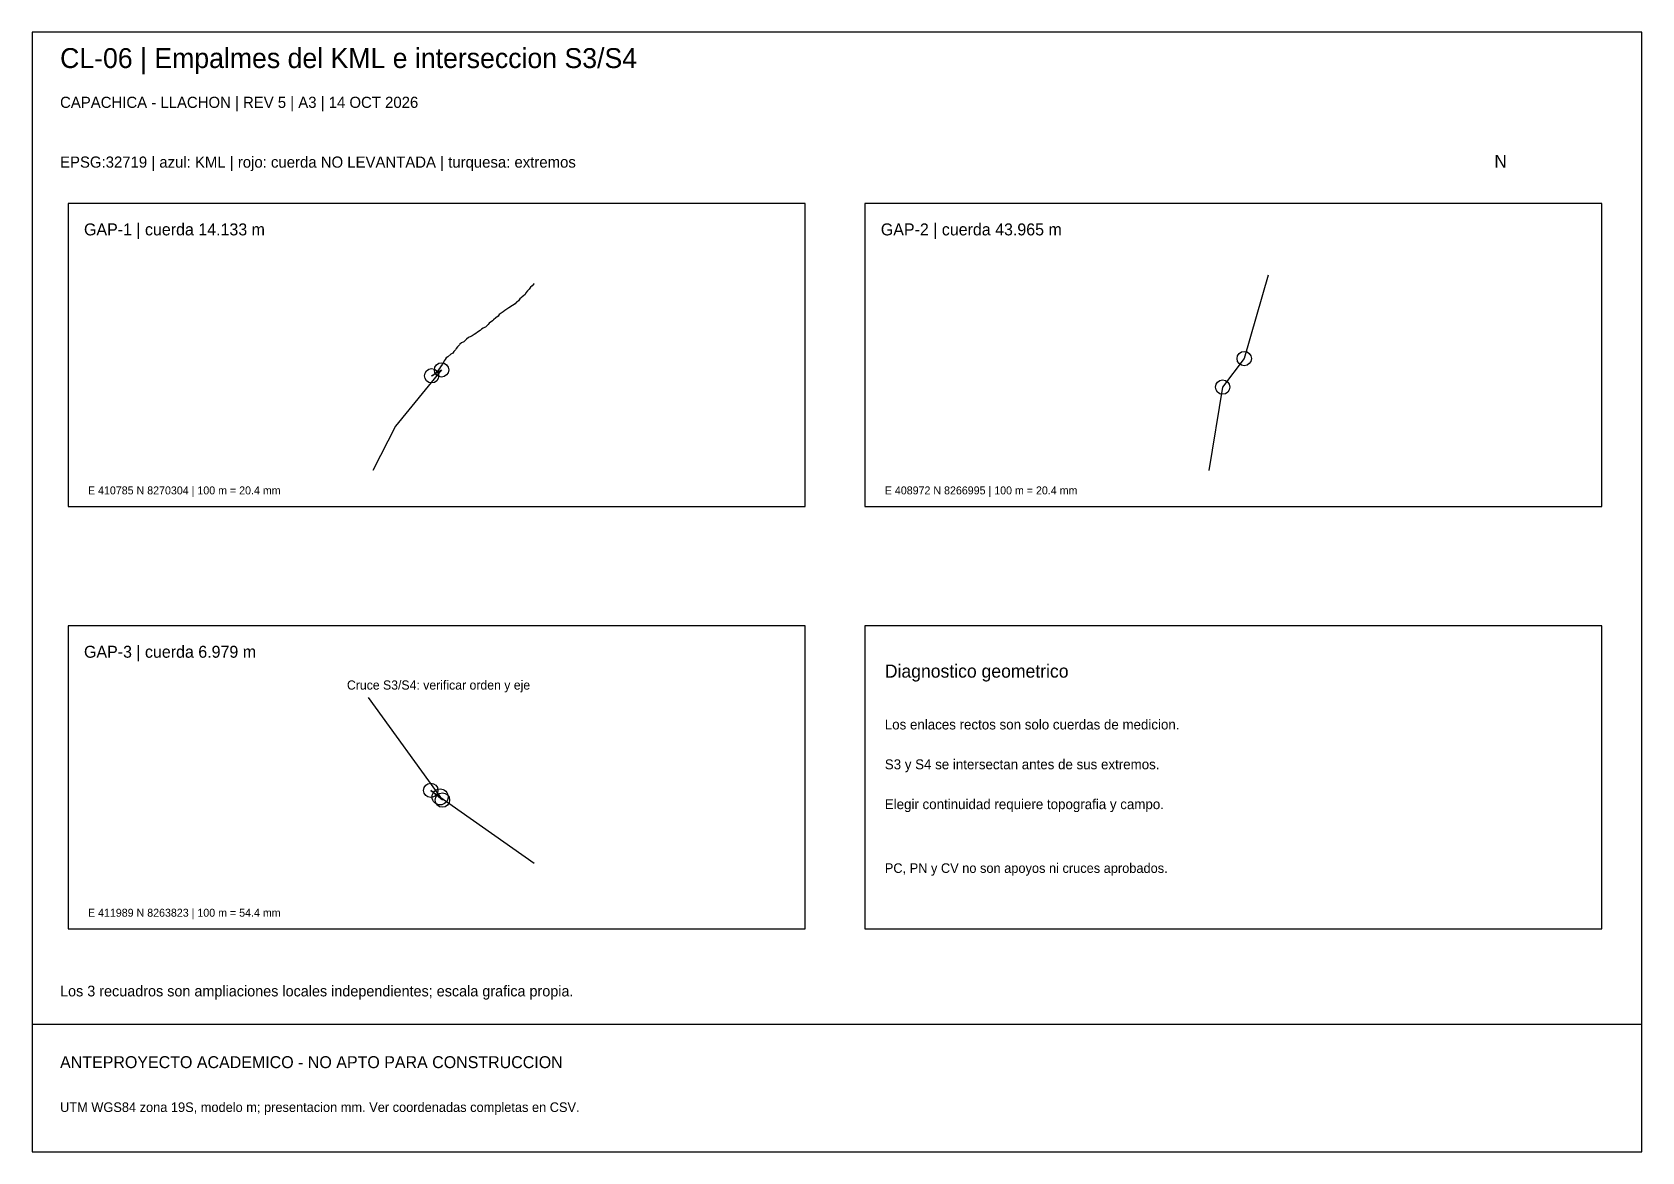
# Paper-space layout 'CL-06_A3' of a CAD drawing. Header units: metres, sheet in millimetres. Extents: x 8 to 412, y 8 to 289.
import ezdxf

# ---------------------------------------------------------------- set-up
doc = ezdxf.new("R2010")
doc.units = ezdxf.units.M
for name, color, linetype in [('BRECHA', 1, 'Continuous'), ('KML', 5, 'Continuous'), ('MARCO', 7, 'Continuous'), ('NOTA', 1, 'Continuous'), ('PUNTO', 4, 'Continuous')]:
    doc.layers.add(name, color=color, linetype=linetype)

psp = doc.layouts.new('CL-06_A3')

# ---------------------------------------------------------------- linework, layer by layer
at = {"layer": 'BRECHA'}
for p, q in [((312.21, 207.08), (306.79, 199.92)), ((108.26, 202.76), (110.74, 204.24)), ((110.96, 96.28), (108.04, 98.72))]:
    psp.add_line(p, q, dxfattribs=at)
psp.add_circle((110.39, 97.07), 2, dxfattribs=at)
at = {"layer": 'KML'}
for points in [[(318.18, 228), (312.21, 207.08)], [(134, 225.93), (133.88, 225.88), (133.45, 225.31), (133.08, 224.97), (132.73, 224.52), (132.28, 224.07), (131.94, 223.62), (131.7, 223.17), (131.34, 222.84), (130.96, 222.61), (130.79, 222.39), (130.43, 222.05), (130.09, 221.6), (129.63, 221.27), (129.44, 221.16), (129.19, 220.82), (128.54, 220.38), (127.61, 219.82), (126.6, 219.16), (126.25, 218.82), (125.69, 218.49), (125.24, 218.16), (124.92, 217.72), (124.39, 217.29), (123.76, 216.85), (123.52, 216.52), (122.71, 215.98), (122.47, 215.65), (121.79, 215), (121.51, 214.89), (121.15, 214.68), (120.79, 214.46), (120.45, 214.13), (119.74, 213.7), (119.31, 213.37), (118.96, 213.15), (118.43, 212.83), (118.07, 212.61), (117.52, 212.39), (117.02, 211.96), (116.37, 211.32), (115.74, 211), (115.32, 210.68), (115.24, 210.57), (114.77, 210.05), (114.38, 209.63), (114.26, 209.32), (113.87, 208.9), (113.58, 208.48), (113.06, 208.17), (112.33, 207.54), (111.92, 207.23), (111.64, 206.82), (111.42, 206.51), (111.21, 206.2), (110.96, 205.7), (110.68, 205.29), (110.47, 204.98), (110.19, 204.58), (109.91, 204.18), (109.7, 203.88), (109.46, 203.67), (109.09, 203.27), (108.79, 202.97), (108.45, 202.77), (108.26, 202.76)], [(110.74, 204.24), (99.17, 190.08), (93.49, 179)], [(306.79, 199.92), (303.32, 179)], [(92.35, 122), (110.96, 96.28)], [(108.04, 98.72), (134, 80.47)]]:
    psp.add_lwpolyline(points, dxfattribs=at)
at = {"layer": 'MARCO'}
for p, q in [((412, 289), (8, 289)), ((8, 289), (8, 8)), ((412, 8), (412, 289)), ((202, 246), (17, 246)), ((17, 246), (17, 170)), ((202, 170), (202, 246)), ((402, 246), (217, 246)), ((217, 246), (217, 170)), ((402, 170), (402, 246)), ((17, 170), (202, 170)), ((217, 170), (402, 170)), ((202, 140), (17, 140)), ((17, 140), (17, 64)), ((202, 64), (202, 140)), ((402, 140), (217, 140)), ((217, 140), (217, 64)), ((402, 64), (402, 140)), ((17, 64), (202, 64)), ((217, 64), (402, 64)), ((8, 40), (412, 40)), ((8, 8), (412, 8))]:
    psp.add_line(p, q, dxfattribs=at)
at = {"layer": 'PUNTO'}
for centre in [(312.21, 207.08), (108.26, 202.76), (110.74, 204.24), (306.79, 199.92), (108.04, 98.72), (110.96, 96.28)]:
    psp.add_circle(centre, 1.8, dxfattribs=at)

# ---------------------------------------------------------------- texts
at = {"layer": 'MARCO'}
for s, height, p in [('CL-06 | Empalmes del KML e interseccion S3/S4', 5, (15, 280)), ('CAPACHICA - LLACHON | REV 5 | A3 | 14 OCT 2026', 2.8, (15, 270)), ('EPSG:32719 | azul: KML | rojo: cuerda NO LEVANTADA | turquesa: extremos', 2.8, (15, 255)), ('N ', 3.2, (375, 255)), ('GAP-1 | cuerda 14.133 m', 3, (21, 238)), ('GAP-2 | cuerda 43.965 m', 3, (221, 238)), ('E 410785 N 8270304 | 100 m = 20.4 mm', 2, (22, 173)), ('E 408972 N 8266995 | 100 m = 20.4 mm', 2, (222, 173)), ('GAP-3 | cuerda 6.979 m', 3, (21, 132)), ('Diagnostico geometrico', 3.3, (222, 127)), ('Los enlaces rectos son solo cuerdas de medicion.', 2.5, (222, 114)), ('S3 y S4 se intersectan antes de sus extremos.', 2.5, (222, 104)), ('PC, PN y CV no son apoyos ni cruces aprobados.', 2.4, (222, 78)), ('E 411989 N 8263823 | 100 m = 54.4 mm', 2, (22, 67)), ('Los 3 recuadros son ampliaciones locales independientes; escala grafica propia.', 2.7, (15, 47)), ('UTM WGS84 zona 19S, modelo m; presentacion mm. Ver coordenadas completas en CSV.', 2.4, (15, 18))]:
    psp.add_text(s, height=height, dxfattribs=at).set_placement(p)
at = {"layer": 'NOTA'}
for s, height, p in [('Cruce S3/S4: verificar orden y eje', 2.3, (87, 124)), ('Elegir continuidad requiere topografia y campo.', 2.5, (222, 94)), ('ANTEPROYECTO ACADEMICO - NO APTO PARA CONSTRUCCION', 3, (15, 29))]:
    psp.add_text(s, height=height, dxfattribs=at).set_placement(p)

doc.saveas('drawing.dxf')
